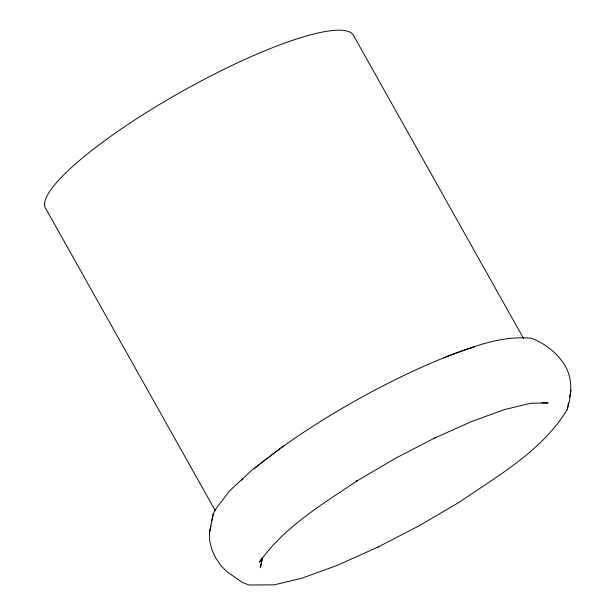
<?xml version="1.0" encoding="UTF-8"?>
<svg xmlns="http://www.w3.org/2000/svg" width="616" height="616" viewBox="0 0 616 616"><rect width="100%" height="100%" fill="white"/><g stroke="black" fill="none" stroke-linecap="round" stroke-linejoin="round"><path stroke-width="0.92" d="M378.34 546.908L337.075 565.45L302.102 578.116L274.259 584.853L249.18 585L242.542 582.597L226.85 571.633L220.736 565.396L215.631 557.888L211.896 549.634L209.771 541.195L209.409 533.14L213.282 513.582L216.324 508.254L229.429 490.99L252.368 469.731L283.576 445.907M262.362 557.703L260.383 567.729L262.331 557.957M376.792 547.701L418.749 525.995L459.498 502.094C498.221 475.483 542.103 450.873 567.151 409.671C571.533 395.095 573.157 378.894 564.795 365.365C557.288 352.845 544.821 343.281 531.254 338.253C500.592 335.273 471.51 347.37 443.358 357.811M209.409 533.14L210.826 526.025M211.919 520.389L213.282 513.582M569.6 397.228L571.024 390.113M567.151 409.671L568.506 402.864M261.238 559.082L259.498 562.131C284.184 526.857 322.299 504.335 357.342 480.673L356.217 481.35L395.641 458.227L436.243 437.221L434.696 438.015L471.848 421.421L504.55 409.571L530.592 403.264L548.194 402.949L541.926 402.741M523.508 338.4L354.192 36.675A176.677 35.22 -29.3 0 0 188.134 87.996A176.677 35.22 -29.3 0 0 44.976 207.176L215.238 510.572M261.723 558.82L261.808 560.614M241.441 480.095A176.677 35.22 -29.3 0 1 242.812 478.817M254.085 468.838A176.677 35.22 -29.3 0 1 267.667 457.904M269.169 456.749A176.677 35.22 -29.3 0 1 474.358 346.916"/></g></svg>
